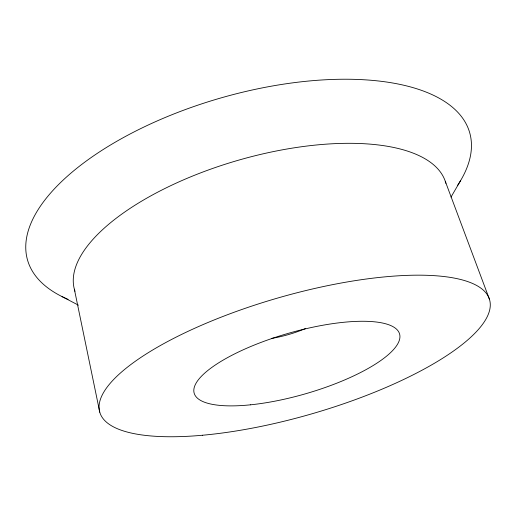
<?xml version="1.0" encoding="UTF-8"?>
<svg xmlns="http://www.w3.org/2000/svg" width="516" height="516" viewBox="0 0 516 516"><rect width="100%" height="100%" fill="white"/><g stroke="black" fill="none" stroke-linecap="round" stroke-linejoin="round"><path stroke-width="0.77" d="M450.984 197.106L460.556 180.658M62.068 296.61L78.432 305.169M445.269 181.271L489.374 299.067M74.356 289.205L99.769 412.187M74.981 291.282A193.171 79.161 -16.1 0 1 237.212 160.566A193.171 79.161 -16.1 0 1 445.901 183.341M305.401 328.569A52.239 17.692 -16.1 0 1 271.487 338.419M68.086 299.377A230.071 102.233 -16.1 0 1 218.603 98.608A230.071 102.233 -16.1 0 1 457.447 185.592M202.53 435.24A202.852 60.359 -16.1 0 0 490.181 302.834A202.852 60.359 -16.1 0 0 191.313 329.814A202.852 60.359 -16.1 0 0 202.53 435.24M250.37 404.834A106.889 31.424 -16.1 0 0 399.777 334.826A106.889 31.424 -16.1 0 0 240.469 351.067A106.889 31.424 -16.1 0 0 250.37 404.834"/></g></svg>
